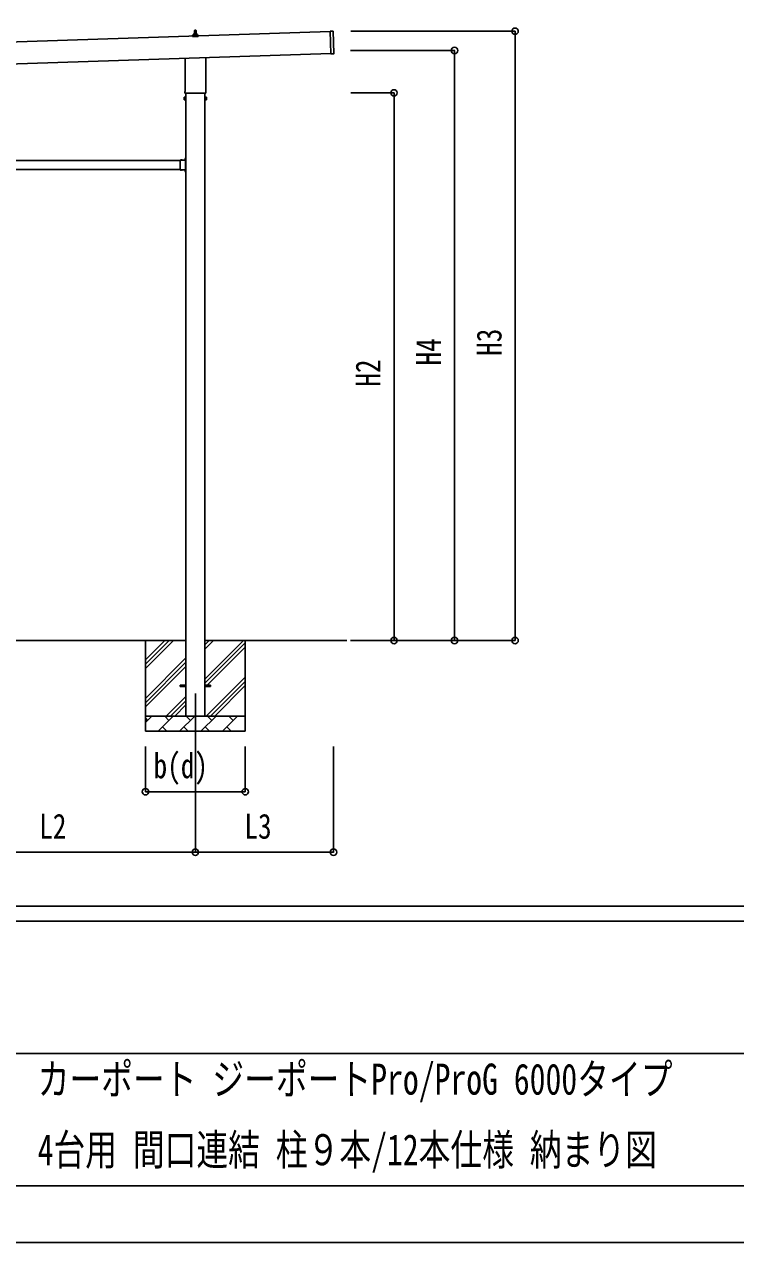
# Model space of a CAD drawing. Units: millimetres, scale not verified. Extents: x -21025 to 21025, y -14850 to 14850.
# Drawn here: x 692 to 5393, y -14850 to -6796 of the extents above; entities that cross this region are included whole.
import ezdxf
from ezdxf.enums import TextEntityAlignment as Align

# ---------------------------------------------------------------- set-up
doc = ezdxf.new("R2010")
doc.units = ezdxf.units.MM
doc.header["$LTSCALE"] = 60
for name, color, linetype in [('0-2_USER1', 3, 'Continuous'), ('0-4_YKK_12', 2, 'Continuous'), ('0-5_YKK_13', 4, 'Continuous'), ('0-6_YKK_A1', 4, 'Continuous'), ('0-7_YKK_D', 6, 'Continuous'), ('0-8_YKK_ZWAK', 7, 'Continuous')]:
    doc.layers.add(name, color=color, linetype=linetype)
doc.styles.add('ＭＳ ゴシック', font='')
doc.styles.get('ＭＳ ゴシック').set_extended_font_data('MS Gothic')

msp = doc.modelspace()

# ---------------------------------------------------------------- linework, layer by layer
at = {"layer": '0-4_YKK_12'}
msp.add_line((1822.1, -11219), (1822.1, -11719), dxfattribs=at)
at = {"layer": '0-5_YKK_13'}
for p, q in [((1816.1, -6859.74), (1816.83, -6836.21)), ((1817.82, -6835.24), (1826.37, -6835.24)), ((1827.37, -6836.21), (1828.1, -6859.74)), ((2712.9, -6840.7), (2731.89, -6840.06)), ((2717.9, -6990.61), (2712.9, -6840.7)), ((2737.85, -6988.95), (2732.92, -6841.03)), ((1803.85, -6875.24), (1803.85, -6867.53)), ((1840.35, -6875.24), (1803.85, -6875.24)), ((1804.23, -6866.74), (1839.97, -6866.74)), ((1804.61, -6866.55), (1811.33, -6864.92)), ((1811.72, -6864.74), (1832.48, -6864.74)), ((1812.1, -6863.95), (1812.1, -6859.74)), ((1813.1, -6859.74), (1831.1, -6859.74)), ((1832.1, -6863.95), (1832.1, -6859.74)), ((1839.58, -6866.55), (1832.86, -6864.92)), ((1840.35, -6875.24), (1840.35, -6867.53)), ((2717.9, -6990.61), (2736.89, -6989.98)), ((1753.8, -7239.23), (1753.8, -7019.72)), ((1890.4, -7015.16), (1890.4, -7239.23)), ((1752.1, -7248), (1752.1, -7242.5)), ((1892.1, -7242.5), (1892.1, -7248)), ((1748.1, -7277.5), (1748.86, -7276.19)), ((1748.1, -7277.5), (1748.1, -7294.5)), ((1748.1, -7294.5), (1748.86, -7295.81)), ((1755.1, -7281.09), (1748.86, -7281.09)), ((1755.1, -7290.91), (1748.86, -7290.91)), ((1755.1, -7295.81), (1748.86, -7295.81)), ((1890.04, -7251.5), (1754.16, -7251.5)), ((1757.6, -7295.2), (1755.1, -7295.2)), ((1886.6, -7295.2), (1889.1, -7295.2)), ((1889.1, -7281.09), (1895.34, -7281.09)), ((1889.1, -7290.91), (1895.34, -7290.91)), ((1889.1, -7295.81), (1895.34, -7295.81)), ((1896.1, -7277.5), (1895.34, -7276.19)), ((1896.1, -7294.5), (1895.34, -7295.81)), ((1896.1, -7277.5), (1896.1, -7294.5)), ((1721.6, -7704.29), (1721.6, -7693.9)), ((1721.6, -7693.9), (1758, -7693.9)), ((1721.6, -7746.29), (1721.6, -7705.71)), ((1724.86, -7693.04), (1724.86, -7693.2)), ((1725.56, -7693.9), (1733.63, -7693.9)), ((1728.47, -7693.9), (1727.15, -7691.24)), ((1730.72, -7693.9), (1732.05, -7691.24)), ((1734.33, -7693.04), (1734.33, -7693.2)), ((1753.9, -7686), (1759.6, -7686)), ((1757.6, -7695.5), (1754.6, -7695.5)), ((1758, -7684.87), (1755.34, -7683.55)), ((1758, -7687.13), (1755.34, -7688.45)), ((1757.14, -7681.27), (1757.3, -7681.27)), ((1757.14, -7690.74), (1757.3, -7690.74)), ((1757.6, -7704.29), (1757.6, -7697.5)), ((1757.6, -7746.29), (1757.6, -7705.71)), ((1758, -7678.5), (1759.6, -7678.5)), ((1758, -7695.46), (1758, -7678.5)), ((1758, -7681.97), (1758, -7690.04)), ((1759.6, -7683), (1758, -7683)), ((1758, -7684), (1759.6, -7684)), ((1758, -7688), (1759.6, -7688)), ((1759.6, -7689), (1758, -7689)), ((1721.6, -7758.1), (1721.6, -7747.71)), ((1721.6, -7758.1), (1758, -7758.1)), ((1724.86, -7758.96), (1724.86, -7758.8)), ((1725.56, -7758.1), (1733.63, -7758.1)), ((1728.47, -7758.1), (1727.15, -7760.76)), ((1730.72, -7758.1), (1732.05, -7760.76)), ((1734.33, -7758.96), (1734.33, -7758.8)), ((1754.6, -7756.5), (1757.6, -7756.5)), ((1758, -7764.87), (1755.34, -7763.55)), ((1758, -7767.13), (1755.34, -7768.45)), ((1757.14, -7761.27), (1757.3, -7761.27)), ((1757.14, -7770.74), (1757.3, -7770.74)), ((1757.6, -7754.5), (1757.6, -7747.71)), ((1758, -7773.5), (1758, -7756.54)), ((1758, -7761.97), (1758, -7770.04)), ((1758, -7764), (1759.6, -7764)), ((1758, -7768), (1759.6, -7768)), ((1758, -7773.5), (1759.6, -7773.5)), ((1722.1, -11164.5), (1759.6, -11164.5)), ((1722.1, -11173.5), (1722.1, -11164.5)), ((1722.1, -11173.5), (1759.6, -11173.5)), ((1884.6, -11164.5), (1922.1, -11164.5)), ((1884.6, -11173.5), (1922.1, -11173.5)), ((1922.1, -11173.5), (1922.1, -11164.5))]:
    msp.add_line(p, q, dxfattribs=at)
for points in [[(1755.1, -7295.81), (1755.1, -7276.19), (1748.86, -7276.19)], [(1755.1, -7295.2), (1755.1, -7276.8), (1757.6, -7276.8)], [(1889.1, -7295.2), (1889.1, -7276.8), (1886.6, -7276.8)], [(1889.1, -7295.81), (1889.1, -7276.19), (1895.34, -7276.19)], [(1757.6, -7697.5), (1754.6, -7697.5), (1754.6, -7693.9)], [(1759.6, -7693.5), (1759.6, -7687.5), (1759.6, -7684.5), (1759.6, -7678.5)], [(1757.6, -7754.5), (1754.6, -7754.5), (1754.6, -7758.1)], [(1759.6, -7773.5), (1759.6, -7767.5), (1759.6, -7764.5), (1759.6, -7758.5)]]:
    msp.add_lwpolyline(points, dxfattribs=at)
for points in [[(1757.6, -7296.5), (1757.6, -7275.5), (1759.6, -7275.5), (1759.6, -7296.5)], [(1886.6, -7296.5), (1886.6, -7275.5), (1884.6, -7275.5), (1884.6, -7296.5)]]:
    msp.add_lwpolyline(points, close=True, dxfattribs=at)
for centre, radius, start, end in [((1817.82, -6836.24), 1, 90, 178.60509), ((1826.37, -6836.24), 1, 1.39491, 90), ((2731.92, -6841.06), 1, 1.90915, 91.90915), ((1804.85, -6867.53), 1, 103.62699, 180), ((1811.1, -6863.95), 1, 283.62699, 0), ((1816.18, -6860.37), 4.13, 90, 171.17633), ((1813.1, -6860.74), 1, 90, 180), ((1825.43, -6859.74), 4.83, 133.60282, 180), ((1818.77, -6859.74), 4.83, 0, 46.39718), ((1828.01, -6860.37), 4.13, 8.82367, 90), ((1831.1, -6860.74), 1, 0, 90), ((1833.1, -6863.95), 1, 180, 256.37301), ((1839.35, -6867.53), 1, 0, 76.37301), ((2736.85, -6988.98), 1, 271.90915, 1.90915), ((1756.1, -7242.5), 4, 125.09963, 180), ((1756.1, -7248), 4, 180, 194.47751), ((1888.1, -7242.5), 4, 0, 54.90037), ((1888.1, -7248), 4, 345.52249, 0), ((1752.44, -7278.64), 4.34, 145.61575, 214.38425), ((1764.34, -7286), 16.24, 162.41205, 197.58795), ((1752.44, -7293.36), 4.34, 145.61575, 214.38425), ((1756.1, -7248), 4, 194.47751, 241.04498), ((1888.1, -7248), 4, 298.95502, 345.52249), ((1891.75, -7278.64), 4.34, 325.61575, 34.38425), ((1879.86, -7286), 16.24, 342.41205, 17.58795), ((1891.75, -7293.36), 4.34, 325.61575, 34.38425), ((1720.9, -7705), 1, 314.427, 45.573), ((1725.56, -7693.2), 0.7, 180, 270), ((1725.73, -7693.04), 0.862, 129.12355, 180), ((1729.6, -7697.8), 7, 90, 129.12355), ((1729.6, -7697.8), 7, 50.87645, 90), ((1733.63, -7693.2), 0.7, 270, 0), ((1733.47, -7693.04), 0.862, 0, 50.87645), ((1761.9, -7686), 7, 140.87645, 180), ((1761.9, -7686), 7, 180, 219.12355), ((1757.14, -7682.13), 0.862, 90, 140.87645), ((1757.14, -7689.87), 0.862, 219.12355, 270), ((1757.3, -7681.97), 0.7, 0, 90), ((1757.3, -7690.04), 0.7, 270, 0), ((1758.3, -7705), 1, 134.427, 225.573), ((1757.6, -7693.5), 2, 270, 0), ((1720.9, -7747), 1, 314.427, 45.573), ((1725.56, -7758.8), 0.7, 90, 180), ((1725.73, -7758.96), 0.862, 180, 230.87645), ((1729.6, -7754.2), 7, 230.87645, 270), ((1729.6, -7754.2), 7, 270, 309.12355), ((1733.63, -7758.8), 0.7, 0, 90), ((1733.47, -7758.96), 0.862, 309.12355, 0), ((1761.9, -7766), 7, 140.87645, 180), ((1761.9, -7766), 7, 180, 219.12355), ((1757.14, -7762.13), 0.862, 90, 140.87645), ((1757.14, -7769.87), 0.862, 219.12355, 270), ((1758.3, -7747), 1, 134.427, 225.573), ((1757.3, -7761.97), 0.7, 0, 90), ((1757.3, -7770.04), 0.7, 270, 0), ((1757.6, -7758.5), 2, 0, 90)]:
    msp.add_arc(centre, radius, start, end, dxfattribs=at)
at = {"layer": '0-6_YKK_A1'}
for p, q in [((2712.97, -6842.69), (-2679.04, -7022.4)), ((-2674.21, -7167.32), (2717.8, -6987.58)), ((1759.6, -7251.5), (1759.6, -11369)), ((1884.6, -11369), (1884.6, -7251.5)), ((122.6, -7696), (1721.6, -7696)), ((122.6, -7756), (1721.6, -7756)), ((1754.6, -7756), (1759.1, -7756)), ((1759.6, -10869), (84.6, -10869)), ((1492.1, -10869), (1492.1, -11469)), ((1492.1, -11054.05), (1677.15, -10869)), ((1492.1, -11025.77), (1648.87, -10869)), ((1492.1, -10997.48), (1620.58, -10869)), ((2822.98, -10869), (1884.6, -10869)), ((1884.6, -11124.1), (2139.7, -10869)), ((1884.6, -10926.11), (1941.71, -10869)), ((1884.6, -10897.82), (1913.42, -10869)), ((2152.1, -10869), (2152.1, -11469)), ((1884.6, -11152.38), (2152.1, -10884.88)), ((1884.6, -11180.67), (2152.1, -10913.17)), ((1492.1, -11252.04), (1759.6, -10984.54)), ((1492.1, -11280.32), (1759.6, -11012.82)), ((1492.1, -11308.61), (1759.6, -11041.11)), ((1894.26, -11369), (2152.1, -11111.16)), ((1922.54, -11369), (2152.1, -11139.44)), ((1950.82, -11369), (2152.1, -11167.73)), ((1629.7, -11369), (1759.6, -11239.1)), ((1657.98, -11369), (1759.6, -11267.38)), ((1686.27, -11369), (1759.6, -11295.67)), ((1492.1, -11369), (2152.1, -11369)), ((1492.1, -11411.89), (1534.99, -11369)), ((1506.44, -11397.55), (1492.1, -11383.21)), ((1576.41, -11469), (1676.41, -11369)), ((1647.86, -11397.55), (1619.31, -11369)), ((1717.83, -11469), (1817.83, -11369)), ((1789.28, -11397.55), (1760.73, -11369)), ((1859.26, -11469), (1959.26, -11369)), ((1930.7, -11397.55), (1902.15, -11369)), ((2000.68, -11469), (2100.68, -11369)), ((2072.12, -11397.55), (2043.57, -11369)), ((2148.81, -11369), (2152.1, -11365.72)), ((2152.1, -11469), (1492.1, -11469)), ((1604.97, -11440.45), (1633.52, -11469)), ((1746.39, -11440.45), (1774.94, -11469)), ((1887.81, -11440.45), (1916.36, -11469)), ((2029.23, -11440.45), (2057.78, -11469))]:
    msp.add_line(p, q, dxfattribs=at)
msp.add_lwpolyline([(1754.6, -7696), (1759.1, -7696), (1759.1, -7756)], dxfattribs=at)
at = {"layer": '0-7_YKK_D'}
for p, q in [((2849.13, -6841.55), (3936.28, -6841.55)), ((3935.28, -10869), (3935.28, -6841.55)), ((2848.28, -6969), (3536.28, -6969)), ((3535.28, -10869), (3535.28, -6969)), ((2849.13, -7249), (3136.28, -7249)), ((3135.28, -10869), (3135.28, -7249)), ((2848.28, -10869), (3536.28, -10869)), ((2849.13, -10869), (3136.28, -10869)), ((2849.13, -10869), (3936.28, -10869)), ((1492.1, -11569), (1492.1, -11870)), ((1822.1, -11569), (1822.1, -12270)), ((1822.1, -11569), (1822.1, -12270)), ((2152.1, -11569), (2152.1, -11870)), ((2735.28, -11569), (2735.28, -12270)), ((1492.1, -11869), (2152.1, -11869)), ((1822.1, -12269), (22.1, -12269)), ((1822.1, -12269), (2735.28, -12269))]:
    msp.add_line(p, q, dxfattribs=at)
for centre in [(3935.28, -6841.55), (3535.28, -6969), (3135.28, -7249), (3135.28, -10869), (3535.28, -10869), (3935.28, -10869), (1492.1, -11869), (2152.1, -11869), (1822.1, -12269), (1822.1, -12269), (2735.28, -12269)]:
    msp.add_circle(centre, 21.25, dxfattribs=at)
at = {"layer": '0-8_YKK_ZWAK'}
for p, q in [((19475.1, -12625), (-19524.9, -12625)), ((6475.1, -12725), (-24.9, -12725)), ((-24.9, -13600), (6475.1, -13600)), ((-24.9, -14475), (6475.1, -14475))]:
    msp.add_line(p, q, dxfattribs=at)
msp.add_lwpolyline([(-21025, -14850), (21025, -14850), (21025, 14850), (-21025, 14850)], close=True, dxfattribs=at)

# ---------------------------------------------------------------- texts
at = {"layer": '0-2_USER1', "style": 'ＭＳ ゴシック', "width": 0.75}
for s, p in [('カーポート ジーポートPro/ProG 6000タイプ', (779.51, -13933.23)), ('4台用 間口連結 柱９本/12本仕様 納まり図', (779.51, -14399.9))]:
    msp.add_text(s, height=205.3, dxfattribs=at).set_placement(p, align=Align.BOTTOM_LEFT)
at = {"layer": '0-7_YKK_D', "style": 'ＭＳ ゴシック', "width": 0.8}
for s, p in [('H3', (3895.28, -8987.28)), ('H4', (3495.28, -9051)), ('H2', (3095.28, -9191))]:
    msp.add_text(s, height=165, rotation=90, dxfattribs=at).set_placement(p, align=Align.BOTTOM_LEFT)
for s, p in [('b(d)', (1546.1, -11829)), ('L2', (790.1, -12229)), ('L3', (2146.69, -12229))]:
    msp.add_text(s, height=165, dxfattribs=at).set_placement(p, align=Align.BOTTOM_LEFT)

doc.saveas('drawing.dxf')
